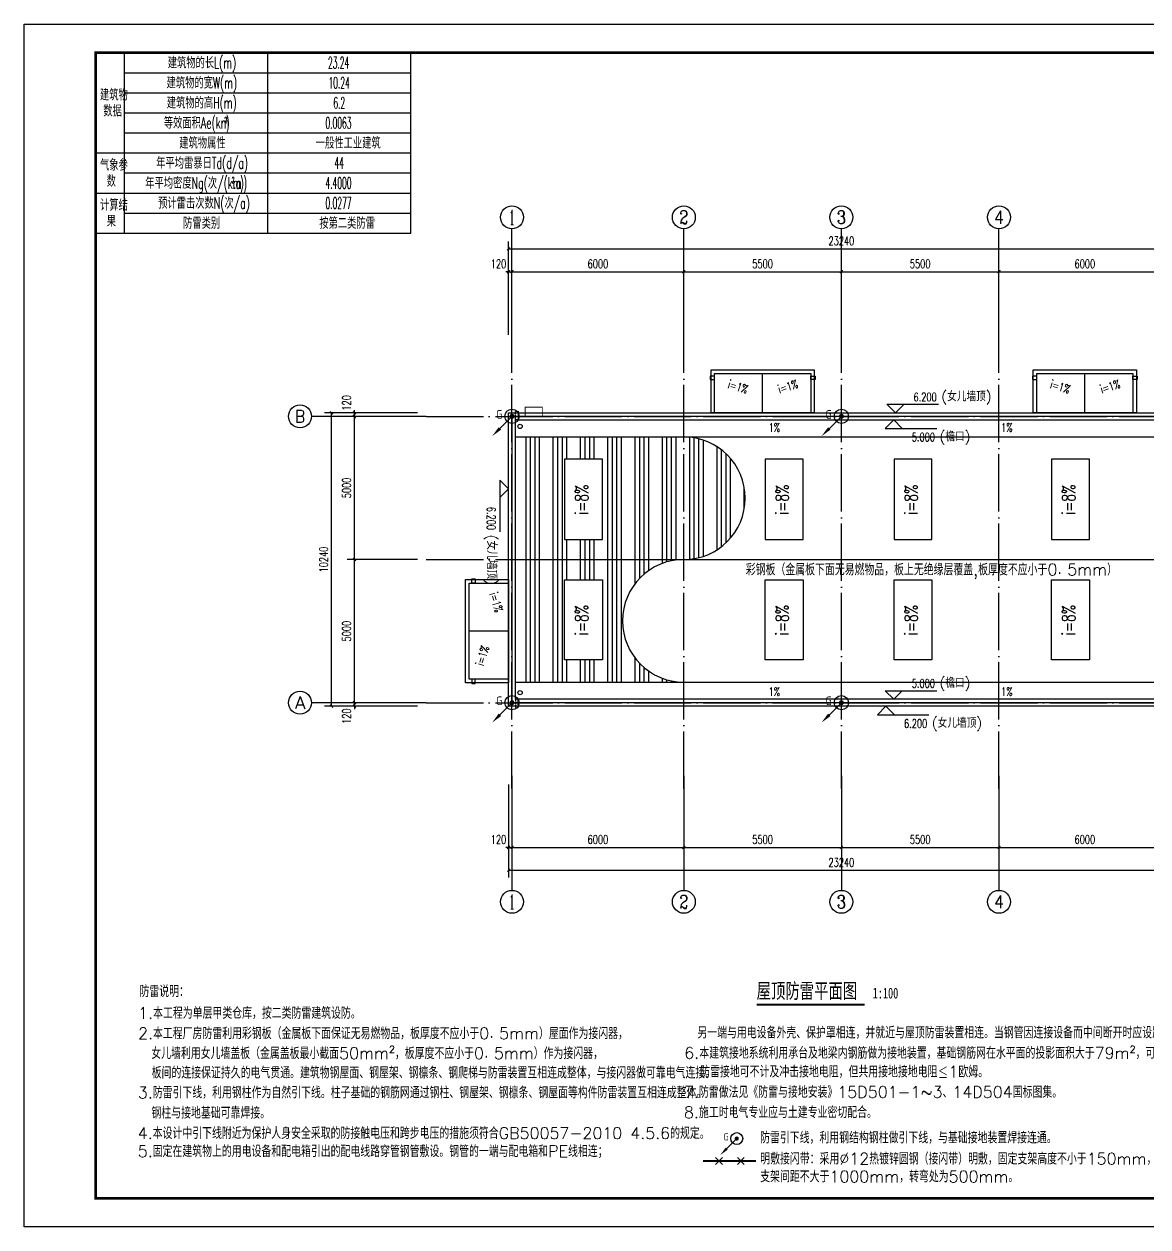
# Model space of a CAD drawing. Extents: x 1885024 to 2564215, y 18598004 to 18764795.
# Drawn here: x 2504815 to 2544052, y 18610424 to 18652424 of the extents above; entities that cross this region are included whole.
import ezdxf
from ezdxf.enums import TextEntityAlignment as Align

# ---------------------------------------------------------------- set-up
doc = ezdxf.new("R2010")
doc.units = 0
doc.header["$LTSCALE"] = 1000
doc.header["$MEASUREMENT"] = 0
doc.linetypes.add('DASH', pattern=[0.35, 0.25, -0.1])
doc.linetypes.add('DOTE', pattern=[2.42, 2, -0.2, 0.02, -0.2])
doc.layers.get('Defpoints').update_dxf_attribs({"color": 250})
for name, color, linetype in [('001电气FU', 7, 'Continuous'), ('AXIS_TEXT', 7, 'Continuous'), ('AXIS_外部', 171, 'Continuous'), ('DIM_SYMB', 165, 'Continuous'), ('DOTE', 1, 'DOTE'), ('EQUIP-动力', 3, 'Continuous'), ('GROUND', 150, 'Continuous'), ('LVTRY', 6, 'Continuous'), ('PUB_DIM', 161, 'Continuous'), ('TEL_TAB', 7, 'Continuous'), ('TK', 4, 'Continuous'), ('WIRE-避雷', 4, 'Continuous'), ('填充_节点', 161, 'Continuous'), ('雨水管', 6, 'Continuous')]:
    doc.layers.add(name, color=color, linetype=linetype)
doc.styles.add('_TCH_AXIS', font='COMPLEX', dxfattribs={"bigfont": 'GBCBIG'})
doc.styles.add('_TCH_DIM', font='SIMPLEX', dxfattribs={"bigfont": 'GBCBIG'})
doc.styles.add('_TCH_DIM_T3', font='SIMPLEX', dxfattribs={"width": 0.705882, "bigfont": 'GBCBIG'})
doc.styles.add('_TEL_DIM', font='SIMPLEX', dxfattribs={"width": 0.6, "height": 3.5, "bigfont": 'HZTXT'})
doc.styles.add('COMPLEX', font='COMPLEX')
doc.styles.add('HT', font='simhei.ttf', dxfattribs={"width": 0.7})
doc.styles.get("Standard").update_dxf_attribs({"font": 'gbenor.shx', "bigfont": 'gbcbig.shx'})
doc.styles.add('TG_LINETYPE_THUND', font='SIMPLEX', dxfattribs={"width": 0.6, "height": 5.5, "bigfont": 'HZTXT'})
doc.linetypes.add('TG_×', pattern='A,2,0,["×",TG_LINETYPE_THUND,S=0.1,R=0,X=-0.23,Y=-0.21],0', length=2)
doc.dimstyles.new('_TCH_ARCH&&100', dxfattribs={"dimtxt": 297.5, "dimasz": 100, "dimexe": 250, "dimexo": 300, "dimgap": 126.25, "dimtad": 1, "dimdec": 0, "dimzin": 0, "dimdsep": 46, "dimtxsty": '_TCH_DIM_T3', "dimblk": 'ARCHTICK', "dimcen": 0.09, "dimclrt": 7, "dimazin": 2, "dimtfac": 1, "dimtdec": 0, "dimtix": 1, "dimtmove": 2, "dimatfit": 3, "dimfxl": 0, "dimtolj": 1, "dimtzin": 0, "dimarcsym": 0})

# ---------------------------------------------------------------- blocks, each defined once
blk = doc.blocks.new('GeYuanFrame_06880876', base_point=(18.76, 4.34))
at = {"layer": 'TK'}
blk.add_line((43.76, 414.34), (602.76, 414.34), dxfattribs=at)
blk.add_lwpolyline([(18.76, 424.34), (612.76, 424.34), (612.76, 4.34), (18.76, 4.34), (18.76, 424.34)], dxfattribs=at)
at = {"layer": 'TK', "const_width": 1}
blk.add_lwpolyline([(602.76, 414.34), (43.76, 414.34), (43.76, 14.34), (602.76, 14.34)], close=True, dxfattribs=at)
blk = doc.blocks.new('$equip_U$00000098(FZ)')
for p, q in [((-1.05, -1.05), (0, 0)), ((0.16, 0.16), (0.16, 0.16)), ((-0.16, -0.16), (-0.16, -0.16))]:
    blk.add_line(p, q)
at = {"const_width": 0.214}
blk.add_lwpolyline([(0.11, 0, 1), (-0.11, 0, 1)], format="xyb", close=True, dxfattribs=at)
blk.add_circle((0, 0), 0.62)
blk.add_point((0, 0))
blk.add_solid([(-0.95, -1.16), (-1.16, -0.95), (-1.73, -1.73)])
at = {"color": 7}
blk.add_attdef('$TEXT$', text='', height=0.75, dxfattribs=at).set_placement((-1.11, 0.17), align=Align.MIDDLE_CENTER)
at = {"color": 7, "style": '_TEL_DIM', "flags": 1}
for tag in ['A', 'REMARK']:
    blk.add_attdef(tag, text='', height=0.000025, dxfattribs=at).set_placement((0, 0), align=Align.MIDDLE_CENTER)
blk = doc.blocks.new('$equip_U$00000098(SKY-20160815UQP)')
for p, q in [((-1.05, -1.05), (0, 0)), ((0.16, 0.16), (0.16, 0.16)), ((-0.16, -0.16), (-0.16, -0.16))]:
    blk.add_line(p, q)
at = {"const_width": 0.214}
blk.add_lwpolyline([(0.11, 0, 1), (-0.11, 0, 1)], format="xyb", close=True, dxfattribs=at)
blk.add_circle((0, 0), 0.62)
blk.add_point((0, 0))
blk.add_solid([(-0.95, -1.16), (-1.16, -0.95), (-1.73, -1.73)])
at = {"color": 7}
blk.add_attdef('$TEXT$', text='', height=0.75, dxfattribs=at).set_placement((-1.11, 0.17), align=Align.MIDDLE_CENTER)
at = {"color": 7, "style": '_TEL_DIM', "flags": 1}
for tag in ['A', 'REMARK']:
    blk.add_attdef(tag, text='', height=0.000025, dxfattribs=at).set_placement((0, 0), align=Align.MIDDLE_CENTER)
blk = doc.blocks.new('$TelecSys$00000009')
for p, q in [((-0.5, 0.5), (0.5, -0.5)), ((0.5, 0.5), (-0.5, -0.5))]:
    blk.add_line(p, q)
blk = doc.blocks.new('_ArchTick')
at = {"color": 0, "linetype": 'ByBlock', "const_width": 0.4}
blk.add_lwpolyline([(-0.5, -0.5), (0.5, 0.5)], dxfattribs=at)
blk = doc.blocks.new('*D89')
at = {"layer": 'AXIS_外部', "color": 0, "lineweight": -2}
for p, q in [((2518549, 18628727), (2516099, 18628727)), ((2516349, 18628727), (2516349, 18628827)), ((2516349, 18628607), (2516349, 18628727)), ((2518549, 18628607), (2516099, 18628607)), ((2516349, 18628607), (2516349, 18628507))]:
    blk.add_line(p, q, dxfattribs=at)
at = {"layer": 'Defpoints', "color": 0}
for p in [(2516349, 18628727), (2518849, 18628727), (2518849, 18628607)]:
    blk.add_point(p, dxfattribs=at)
at = {"layer": 'AXIS_外部', "color": 0, "lineweight": -2, "xscale": 100, "yscale": 100, "zscale": 100}
for p, rotation in [((2516349, 18628727), 270), ((2516349, 18628607), 90)]:
    blk.add_blockref('_ArchTick', p, dxfattribs=dict(at, rotation=rotation))
at = {"layer": 'AXIS_外部', "color": 7, "insert": (2516074, 18628257), "char_height": 297.5, "attachment_point": 5, "rotation": 90, "style": '_TCH_DIM_T3'}
blk.add_mtext('\\A1;120', dxfattribs=at)
blk = doc.blocks.new('*D90')
at = {"layer": 'AXIS_外部', "color": 0, "lineweight": -2}
for p, q in [((2518549, 18633727), (2516099, 18633727)), ((2516349, 18628727), (2516349, 18633727)), ((2518549, 18628727), (2516099, 18628727))]:
    blk.add_line(p, q, dxfattribs=at)
at = {"layer": 'Defpoints', "color": 0}
for p in [(2516349, 18633727), (2518849, 18633727), (2518849, 18628727)]:
    blk.add_point(p, dxfattribs=at)
at = {"layer": 'AXIS_外部', "color": 0, "lineweight": -2, "xscale": 100, "yscale": 100, "zscale": 100}
for p, rotation in [((2516349, 18633727), 90), ((2516349, 18628727), 270)]:
    blk.add_blockref('_ArchTick', p, dxfattribs=dict(at, rotation=rotation))
at = {"layer": 'AXIS_外部', "color": 7, "insert": (2516074, 18631227), "char_height": 297.5, "attachment_point": 5, "rotation": 90, "style": '_TCH_DIM_T3'}
blk.add_mtext('\\A1;5000', dxfattribs=at)
blk = doc.blocks.new('*D91')
at = {"layer": 'AXIS_外部', "color": 0, "lineweight": -2}
for p, q in [((2518549, 18638727), (2516099, 18638727)), ((2516349, 18633727), (2516349, 18638727)), ((2518549, 18633727), (2516099, 18633727))]:
    blk.add_line(p, q, dxfattribs=at)
at = {"layer": 'Defpoints', "color": 0}
for p in [(2516349, 18638727), (2518849, 18638727), (2518849, 18633727)]:
    blk.add_point(p, dxfattribs=at)
at = {"layer": 'AXIS_外部', "color": 0, "lineweight": -2, "xscale": 100, "yscale": 100, "zscale": 100}
for p, rotation in [((2516349, 18638727), 90), ((2516349, 18633727), 270)]:
    blk.add_blockref('_ArchTick', p, dxfattribs=dict(at, rotation=rotation))
at = {"layer": 'AXIS_外部', "color": 7, "insert": (2516074, 18636227), "char_height": 297.5, "attachment_point": 5, "rotation": 90, "style": '_TCH_DIM_T3'}
blk.add_mtext('\\A1;5000', dxfattribs=at)
blk = doc.blocks.new('*D92')
at = {"layer": 'AXIS_外部', "color": 0, "lineweight": -2}
for p, q in [((2518549, 18638847), (2516099, 18638847)), ((2516349, 18638847), (2516349, 18638947)), ((2516349, 18638727), (2516349, 18638847)), ((2518549, 18638727), (2516099, 18638727)), ((2516349, 18638727), (2516349, 18638627))]:
    blk.add_line(p, q, dxfattribs=at)
at = {"layer": 'Defpoints', "color": 0}
for p in [(2516349, 18638847), (2518849, 18638847), (2518849, 18638727)]:
    blk.add_point(p, dxfattribs=at)
at = {"layer": 'AXIS_外部', "color": 0, "lineweight": -2, "xscale": 100, "yscale": 100, "zscale": 100}
for p, rotation in [((2516349, 18638847), 270), ((2516349, 18638727), 90)]:
    blk.add_blockref('_ArchTick', p, dxfattribs=dict(at, rotation=rotation))
at = {"layer": 'AXIS_外部', "color": 7, "insert": (2516074, 18639197), "char_height": 297.5, "attachment_point": 5, "rotation": 90, "style": '_TCH_DIM_T3'}
blk.add_mtext('\\A1;120', dxfattribs=at)
blk = doc.blocks.new('*D93')
at = {"layer": 'AXIS_外部', "color": 0, "lineweight": -2}
for p, q in [((2518549, 18638847), (2515299, 18638847)), ((2515549, 18628607), (2515549, 18638847)), ((2518549, 18628607), (2515299, 18628607))]:
    blk.add_line(p, q, dxfattribs=at)
at = {"layer": 'Defpoints', "color": 0}
for p in [(2515549, 18638847), (2518849, 18638847), (2518849, 18628607)]:
    blk.add_point(p, dxfattribs=at)
at = {"layer": 'AXIS_外部', "color": 0, "lineweight": -2, "xscale": 100, "yscale": 100, "zscale": 100}
for p, rotation in [((2515549, 18638847), 90), ((2515549, 18628607), 270)]:
    blk.add_blockref('_ArchTick', p, dxfattribs=dict(at, rotation=rotation))
at = {"layer": 'AXIS_外部', "color": 7, "insert": (2515274, 18633727), "char_height": 297.5, "attachment_point": 5, "rotation": 90, "style": '_TCH_DIM_T3'}
blk.add_mtext('\\A1;10240', dxfattribs=at)
blk = doc.blocks.new('*D94')
at = {"layer": 'AXIS_外部', "color": 0, "lineweight": -2}
for p, q in [((2521729, 18625877), (2521729, 18623427)), ((2521849, 18625877), (2521849, 18623427)), ((2521729, 18623677), (2521629, 18623677)), ((2521729, 18623677), (2521849, 18623677)), ((2521849, 18623677), (2521949, 18623677))]:
    blk.add_line(p, q, dxfattribs=at)
at = {"layer": 'Defpoints', "color": 0}
for p in [(2521729, 18626177), (2521849, 18626177), (2521849, 18623677)]:
    blk.add_point(p, dxfattribs=at)
at = {"layer": 'AXIS_外部', "color": 0, "lineweight": -2, "xscale": 100, "yscale": 100, "zscale": 100}
blk.add_blockref('_ArchTick', (2521729, 18623677), dxfattribs=at)
at = {"layer": 'AXIS_外部', "color": 0, "lineweight": -2, "xscale": 100, "yscale": 100, "zscale": 100, "rotation": 180}
blk.add_blockref('_ArchTick', (2521849, 18623677), dxfattribs=at)
at = {"layer": 'AXIS_外部', "color": 7, "insert": (2521379, 18623952), "char_height": 297.5, "attachment_point": 5, "style": '_TCH_DIM_T3'}
blk.add_mtext('\\A1;120', dxfattribs=at)
blk = doc.blocks.new('*D95')
at = {"layer": 'AXIS_外部', "color": 0, "lineweight": -2}
for p, q in [((2521849, 18625877), (2521849, 18623427)), ((2527849, 18625877), (2527849, 18623427)), ((2521849, 18623677), (2527849, 18623677))]:
    blk.add_line(p, q, dxfattribs=at)
at = {"layer": 'Defpoints', "color": 0}
for p in [(2521849, 18626177), (2527849, 18626177), (2527849, 18623677)]:
    blk.add_point(p, dxfattribs=at)
at = {"layer": 'AXIS_外部', "color": 0, "lineweight": -2, "xscale": 100, "yscale": 100, "zscale": 100, "rotation": 180}
blk.add_blockref('_ArchTick', (2521849, 18623677), dxfattribs=at)
at = {"layer": 'AXIS_外部', "color": 0, "lineweight": -2, "xscale": 100, "yscale": 100, "zscale": 100}
blk.add_blockref('_ArchTick', (2527849, 18623677), dxfattribs=at)
at = {"layer": 'AXIS_外部', "color": 7, "insert": (2524849, 18623952), "char_height": 297.5, "attachment_point": 5, "style": '_TCH_DIM_T3'}
blk.add_mtext('\\A1;6000', dxfattribs=at)
blk = doc.blocks.new('*D96')
at = {"layer": 'AXIS_外部', "color": 0, "lineweight": -2}
for p, q in [((2527849, 18625877), (2527849, 18623427)), ((2533349, 18625877), (2533349, 18623427)), ((2527849, 18623677), (2533349, 18623677))]:
    blk.add_line(p, q, dxfattribs=at)
at = {"layer": 'Defpoints', "color": 0}
for p in [(2527849, 18626177), (2533349, 18626177), (2533349, 18623677)]:
    blk.add_point(p, dxfattribs=at)
at = {"layer": 'AXIS_外部', "color": 0, "lineweight": -2, "xscale": 100, "yscale": 100, "zscale": 100, "rotation": 180}
blk.add_blockref('_ArchTick', (2527849, 18623677), dxfattribs=at)
at = {"layer": 'AXIS_外部', "color": 0, "lineweight": -2, "xscale": 100, "yscale": 100, "zscale": 100}
blk.add_blockref('_ArchTick', (2533349, 18623677), dxfattribs=at)
at = {"layer": 'AXIS_外部', "color": 7, "insert": (2530599, 18623952), "char_height": 297.5, "attachment_point": 5, "style": '_TCH_DIM_T3'}
blk.add_mtext('\\A1;5500', dxfattribs=at)
blk = doc.blocks.new('*D97')
at = {"layer": 'AXIS_外部', "color": 0, "lineweight": -2}
for p, q in [((2533349, 18625877), (2533349, 18623427)), ((2538849, 18625877), (2538849, 18623427)), ((2533349, 18623677), (2538849, 18623677))]:
    blk.add_line(p, q, dxfattribs=at)
at = {"layer": 'Defpoints', "color": 0}
for p in [(2533349, 18626177), (2538849, 18626177), (2538849, 18623677)]:
    blk.add_point(p, dxfattribs=at)
at = {"layer": 'AXIS_外部', "color": 0, "lineweight": -2, "xscale": 100, "yscale": 100, "zscale": 100, "rotation": 180}
blk.add_blockref('_ArchTick', (2533349, 18623677), dxfattribs=at)
at = {"layer": 'AXIS_外部', "color": 0, "lineweight": -2, "xscale": 100, "yscale": 100, "zscale": 100}
blk.add_blockref('_ArchTick', (2538849, 18623677), dxfattribs=at)
at = {"layer": 'AXIS_外部', "color": 7, "insert": (2536099, 18623952), "char_height": 297.5, "attachment_point": 5, "style": '_TCH_DIM_T3'}
blk.add_mtext('\\A1;5500', dxfattribs=at)
blk = doc.blocks.new('*D98')
at = {"layer": 'AXIS_外部', "color": 0, "lineweight": -2}
for p, q in [((2538849, 18625877), (2538849, 18623427)), ((2544849, 18625877), (2544849, 18623427)), ((2538849, 18623677), (2544849, 18623677))]:
    blk.add_line(p, q, dxfattribs=at)
at = {"layer": 'Defpoints', "color": 0}
for p in [(2538849, 18626177), (2544849, 18626177), (2544849, 18623677)]:
    blk.add_point(p, dxfattribs=at)
at = {"layer": 'AXIS_外部', "color": 0, "lineweight": -2, "xscale": 100, "yscale": 100, "zscale": 100, "rotation": 180}
blk.add_blockref('_ArchTick', (2538849, 18623677), dxfattribs=at)
at = {"layer": 'AXIS_外部', "color": 0, "lineweight": -2, "xscale": 100, "yscale": 100, "zscale": 100}
blk.add_blockref('_ArchTick', (2544849, 18623677), dxfattribs=at)
at = {"layer": 'AXIS_外部', "color": 7, "insert": (2541849, 18623952), "char_height": 297.5, "attachment_point": 5, "style": '_TCH_DIM_T3'}
blk.add_mtext('\\A1;6000', dxfattribs=at)
blk = doc.blocks.new('*D100')
at = {"layer": 'AXIS_外部', "color": 0, "lineweight": -2}
for p, q in [((2521729, 18625877), (2521729, 18622627)), ((2544969, 18625877), (2544969, 18622627)), ((2521729, 18622877), (2544969, 18622877))]:
    blk.add_line(p, q, dxfattribs=at)
at = {"layer": 'Defpoints', "color": 0}
for p in [(2521729, 18626177), (2544969, 18626177), (2544969, 18622877)]:
    blk.add_point(p, dxfattribs=at)
at = {"layer": 'AXIS_外部', "color": 0, "lineweight": -2, "xscale": 100, "yscale": 100, "zscale": 100, "rotation": 180}
blk.add_blockref('_ArchTick', (2521729, 18622877), dxfattribs=at)
at = {"layer": 'AXIS_外部', "color": 0, "lineweight": -2, "xscale": 100, "yscale": 100, "zscale": 100}
blk.add_blockref('_ArchTick', (2544969, 18622877), dxfattribs=at)
at = {"layer": 'AXIS_外部', "color": 7, "insert": (2533349, 18623152), "char_height": 297.5, "attachment_point": 5, "style": '_TCH_DIM_T3'}
blk.add_mtext('\\A1;23240', dxfattribs=at)
blk = doc.blocks.new('*D101')
at = {"layer": 'AXIS_外部', "color": 0, "lineweight": -2}
for p, q in [((2521729, 18641577), (2521729, 18644027)), ((2521849, 18641577), (2521849, 18644027)), ((2521729, 18643777), (2521629, 18643777)), ((2521729, 18643777), (2521849, 18643777)), ((2521849, 18643777), (2521949, 18643777))]:
    blk.add_line(p, q, dxfattribs=at)
at = {"layer": 'Defpoints', "color": 0}
for p in [(2521849, 18643777), (2521729, 18641277), (2521849, 18641277)]:
    blk.add_point(p, dxfattribs=at)
at = {"layer": 'AXIS_外部', "color": 0, "lineweight": -2, "xscale": 100, "yscale": 100, "zscale": 100}
blk.add_blockref('_ArchTick', (2521729, 18643777), dxfattribs=at)
at = {"layer": 'AXIS_外部', "color": 0, "lineweight": -2, "xscale": 100, "yscale": 100, "zscale": 100, "rotation": 180}
blk.add_blockref('_ArchTick', (2521849, 18643777), dxfattribs=at)
at = {"layer": 'AXIS_外部', "color": 7, "insert": (2521379, 18644052), "char_height": 297.5, "attachment_point": 5, "style": '_TCH_DIM_T3'}
blk.add_mtext('\\A1;120', dxfattribs=at)
blk = doc.blocks.new('*D102')
at = {"layer": 'AXIS_外部', "color": 0, "lineweight": -2}
for p, q in [((2521849, 18641577), (2521849, 18644027)), ((2527849, 18641577), (2527849, 18644027)), ((2521849, 18643777), (2527849, 18643777))]:
    blk.add_line(p, q, dxfattribs=at)
at = {"layer": 'Defpoints', "color": 0}
for p in [(2527849, 18643777), (2521849, 18641277), (2527849, 18641277)]:
    blk.add_point(p, dxfattribs=at)
at = {"layer": 'AXIS_外部', "color": 0, "lineweight": -2, "xscale": 100, "yscale": 100, "zscale": 100, "rotation": 180}
blk.add_blockref('_ArchTick', (2521849, 18643777), dxfattribs=at)
at = {"layer": 'AXIS_外部', "color": 0, "lineweight": -2, "xscale": 100, "yscale": 100, "zscale": 100}
blk.add_blockref('_ArchTick', (2527849, 18643777), dxfattribs=at)
at = {"layer": 'AXIS_外部', "color": 7, "insert": (2524849, 18644052), "char_height": 297.5, "attachment_point": 5, "style": '_TCH_DIM_T3'}
blk.add_mtext('\\A1;6000', dxfattribs=at)
blk = doc.blocks.new('*D103')
at = {"layer": 'AXIS_外部', "color": 0, "lineweight": -2}
for p, q in [((2527849, 18641577), (2527849, 18644027)), ((2533349, 18641577), (2533349, 18644027)), ((2527849, 18643777), (2533349, 18643777))]:
    blk.add_line(p, q, dxfattribs=at)
at = {"layer": 'Defpoints', "color": 0}
for p in [(2533349, 18643777), (2527849, 18641277), (2533349, 18641277)]:
    blk.add_point(p, dxfattribs=at)
at = {"layer": 'AXIS_外部', "color": 0, "lineweight": -2, "xscale": 100, "yscale": 100, "zscale": 100, "rotation": 180}
blk.add_blockref('_ArchTick', (2527849, 18643777), dxfattribs=at)
at = {"layer": 'AXIS_外部', "color": 0, "lineweight": -2, "xscale": 100, "yscale": 100, "zscale": 100}
blk.add_blockref('_ArchTick', (2533349, 18643777), dxfattribs=at)
at = {"layer": 'AXIS_外部', "color": 7, "insert": (2530599, 18644052), "char_height": 297.5, "attachment_point": 5, "style": '_TCH_DIM_T3'}
blk.add_mtext('\\A1;5500', dxfattribs=at)
blk = doc.blocks.new('*D104')
at = {"layer": 'AXIS_外部', "color": 0, "lineweight": -2}
for p, q in [((2533349, 18641577), (2533349, 18644027)), ((2538849, 18641577), (2538849, 18644027)), ((2533349, 18643777), (2538849, 18643777))]:
    blk.add_line(p, q, dxfattribs=at)
at = {"layer": 'Defpoints', "color": 0}
for p in [(2538849, 18643777), (2533349, 18641277), (2538849, 18641277)]:
    blk.add_point(p, dxfattribs=at)
at = {"layer": 'AXIS_外部', "color": 0, "lineweight": -2, "xscale": 100, "yscale": 100, "zscale": 100, "rotation": 180}
blk.add_blockref('_ArchTick', (2533349, 18643777), dxfattribs=at)
at = {"layer": 'AXIS_外部', "color": 0, "lineweight": -2, "xscale": 100, "yscale": 100, "zscale": 100}
blk.add_blockref('_ArchTick', (2538849, 18643777), dxfattribs=at)
at = {"layer": 'AXIS_外部', "color": 7, "insert": (2536099, 18644052), "char_height": 297.5, "attachment_point": 5, "style": '_TCH_DIM_T3'}
blk.add_mtext('\\A1;5500', dxfattribs=at)
blk = doc.blocks.new('*D105')
at = {"layer": 'AXIS_外部', "color": 0, "lineweight": -2}
for p, q in [((2538849, 18641577), (2538849, 18644027)), ((2544849, 18641577), (2544849, 18644027)), ((2538849, 18643777), (2544849, 18643777))]:
    blk.add_line(p, q, dxfattribs=at)
at = {"layer": 'Defpoints', "color": 0}
for p in [(2544849, 18643777), (2538849, 18641277), (2544849, 18641277)]:
    blk.add_point(p, dxfattribs=at)
at = {"layer": 'AXIS_外部', "color": 0, "lineweight": -2, "xscale": 100, "yscale": 100, "zscale": 100, "rotation": 180}
blk.add_blockref('_ArchTick', (2538849, 18643777), dxfattribs=at)
at = {"layer": 'AXIS_外部', "color": 0, "lineweight": -2, "xscale": 100, "yscale": 100, "zscale": 100}
blk.add_blockref('_ArchTick', (2544849, 18643777), dxfattribs=at)
at = {"layer": 'AXIS_外部', "color": 7, "insert": (2541849, 18644052), "char_height": 297.5, "attachment_point": 5, "style": '_TCH_DIM_T3'}
blk.add_mtext('\\A1;6000', dxfattribs=at)
blk = doc.blocks.new('*D107')
at = {"layer": 'AXIS_外部', "color": 0, "lineweight": -2}
for p, q in [((2521729, 18641577), (2521729, 18644827)), ((2544969, 18641577), (2544969, 18644827)), ((2521729, 18644577), (2544969, 18644577))]:
    blk.add_line(p, q, dxfattribs=at)
at = {"layer": 'Defpoints', "color": 0}
for p in [(2544969, 18644577), (2521729, 18641277), (2544969, 18641277)]:
    blk.add_point(p, dxfattribs=at)
at = {"layer": 'AXIS_外部', "color": 0, "lineweight": -2, "xscale": 100, "yscale": 100, "zscale": 100, "rotation": 180}
blk.add_blockref('_ArchTick', (2521729, 18644577), dxfattribs=at)
at = {"layer": 'AXIS_外部', "color": 0, "lineweight": -2, "xscale": 100, "yscale": 100, "zscale": 100}
blk.add_blockref('_ArchTick', (2544969, 18644577), dxfattribs=at)
at = {"layer": 'AXIS_外部', "color": 7, "insert": (2533349, 18644852), "char_height": 297.5, "attachment_point": 5, "style": '_TCH_DIM_T3'}
blk.add_mtext('\\A1;23240', dxfattribs=at)
blk = doc.blocks.new('_AXISO')
blk.add_circle((0, 0), 0.5)
at = {"layer": 'AXIS_TEXT', "style": 'COMPLEX', "width": 1.041667}
blk.add_attdef('A', text='', height=0.56, dxfattribs=at).set_placement((-0.25, -0.28), (0.25, -0.28), align=Align.FIT)

msp = doc.modelspace()

# ---------------------------------------------------------------- hatches: boundary and pattern name
at = {"layer": '填充_节点'}
h = msp.add_hatch(dxfattribs=at)
h.set_pattern_fill('ANSI34,_O', color=251, scale=100, angle=45)
h.set_pattern_definition([(90, (261103.6, 154018.5), (-952.5, 6e-14), []), (90, (261262.3, 154177.3), (-952.5, 6e-14), []), (90, (261421.1, 154336), (-952.5, 6e-14), []), (90, (261579.8, 154494.8), (-952.5, 6e-14), [])])
h.paths.add_polyline_path([(2527849.4, 18638007.1), (2521969.4, 18638007.1), (2521969.4, 18633727.1), (2527849.4, 18633727.1, 1)])
h.paths.add_polyline_path([(2525011.9, 18634431.3), (2523686.9, 18634431.3), (2523686.9, 18637229), (2525011.9, 18637229)], flags=16)
h.paths.add_polyline_path([(2527849.4, 18633727.1), (2521969.4, 18633727.1), (2521969.4, 18629447.1), (2527849.4, 18629447.1, -1)])
h.paths.add_polyline_path([(2525011.9, 18630225.2), (2523686.9, 18630225.2), (2523686.9, 18633022.9), (2525011.9, 18633022.9)], flags=16)

# ---------------------------------------------------------------- linework, layer by layer
at = {"color": 6, "linetype": 'DASH', "ltscale": 0.3}
for points in [[(2522069.4, 18638607.1), (2521969.4, 18638607.1), (2521969.4, 18638907.1), (2522069.4, 18638907.1)], [(2522069.4, 18628847.1), (2521969.4, 18628847.1), (2521969.4, 18628547.1), (2522069.4, 18628547.1)]]:
    msp.add_lwpolyline(points, close=True, dxfattribs=at)
at = {"const_width": 30}
msp.add_lwpolyline([(2522109.4, 18638727.1), (2522309.4, 18638727.1), (2522309.4, 18639047.1), (2522909.4, 18639047.1), (2522909.4, 18638727.1), (2523109.4, 18638727.1)], dxfattribs=at)
at = {"layer": '001电气FU', "color": 2, "const_width": 60}
msp.add_lwpolyline([(2530372.9, 18612727.4), (2528513.6, 18612727.4)], dxfattribs=at)
at = {"layer": 'AXIS_外部'}
for p, q in [((2521849.4, 18641277.1), (2521849.4, 18645277.1)), ((2527849.4, 18641277.1), (2527849.4, 18645277.1)), ((2533349.4, 18641277.1), (2533349.4, 18645277.1)), ((2538849.4, 18641277.1), (2538849.4, 18645277.1)), ((2518849.4, 18638727.1), (2514849.4, 18638727.1)), ((2518849.4, 18628727.1), (2514849.4, 18628727.1)), ((2521849.4, 18626177.1), (2521849.4, 18622177.1)), ((2527849.4, 18626177.1), (2527849.4, 18622177.1)), ((2533349.4, 18626177.1), (2533349.4, 18622177.1)), ((2538849.4, 18626177.1), (2538849.4, 18622177.1))]:
    msp.add_line(p, q, dxfattribs=at)
at = {"layer": 'DIM_SYMB'}
for points in [[(2530318.1, 18639315.8, 0, 0, 0), (2529276.5, 18639638.6, 80, 0, 0), (2528990, 18639727.4, 0, 0, 0)], [(2530880.7, 18639315.8, 0, 0, 0), (2531922.2, 18639638.6, 80, 0, 0), (2532208.8, 18639727.4, 0, 0, 0)], [(2541568.1, 18639315.8, 0, 0, 0), (2540526.5, 18639638.6, 80, 0, 0), (2540240, 18639727.4, 0, 0, 0)], [(2542130.7, 18639315.8, 0, 0, 0), (2543172.2, 18639638.6, 80, 0, 0), (2543458.8, 18639727.4, 0, 0, 0)], [(2530707.1, 18638340.4, 0, 0, 0), (2529366.2, 18638340.4, 80, 0, 0), (2529066.2, 18638340.4, 0, 0, 0)], [(2539370.9, 18638340.4, 0, 0, 0), (2540711.7, 18638340.4, 80, 0, 0), (2541011.7, 18638340.4, 0, 0, 0)], [(2524610.9, 18635130.7, 0, 0, 0), (2524610.9, 18636078.4, 120, 0, 0), (2524610.9, 18636528.4, 0, 0, 0)], [(2531610.9, 18635130.7, 0, 0, 0), (2531610.9, 18636078.4, 120, 0, 0), (2531610.9, 18636528.4, 0, 0, 0)], [(2536110.9, 18635130.7, 0, 0, 0), (2536110.9, 18636078.4, 120, 0, 0), (2536110.9, 18636528.4, 0, 0, 0)], [(2541610.9, 18635130.7, 0, 0, 0), (2541610.9, 18636078.4, 120, 0, 0), (2541610.9, 18636528.4, 0, 0, 0)], [(2521260.7, 18631508.4, 0, 0, 0), (2520937.9, 18632549.9, 80, 0, 0), (2520849.1, 18632836.5, 0, 0, 0)], [(2524610.9, 18632323.5, 0, 0, 0), (2524610.9, 18631375.8, 120, 0, 0), (2524610.9, 18630925.8, 0, 0, 0)], [(2531610.9, 18632323.5, 0, 0, 0), (2531610.9, 18631375.8, 120, 0, 0), (2531610.9, 18630925.8, 0, 0, 0)], [(2536110.9, 18632323.5, 0, 0, 0), (2536110.9, 18631375.8, 120, 0, 0), (2536110.9, 18630925.8, 0, 0, 0)], [(2541610.9, 18632323.5, 0, 0, 0), (2541610.9, 18631375.8, 120, 0, 0), (2541610.9, 18630925.8, 0, 0, 0)], [(2521260.7, 18630945.8, 0, 0, 0), (2520937.9, 18629904.3, 80, 0, 0), (2520849.1, 18629617.7, 0, 0, 0)], [(2530707.1, 18629113.8, 0, 0, 0), (2529366.2, 18629113.8, 80, 0, 0), (2529066.2, 18629113.8, 0, 0, 0)], [(2539370.9, 18629113.8, 0, 0, 0), (2540711.7, 18629113.8, 80, 0, 0), (2541011.7, 18629113.8, 0, 0, 0)]]:
    msp.add_lwpolyline(points, format="xyseb", dxfattribs=at)
at = {"layer": 'DIM_SYMB', "const_width": 70}
msp.add_lwpolyline([(2530388.6, 18618184.2), (2534161.2, 18618184.2)], dxfattribs=at)
at = {"layer": 'DOTE', "color": 251}
for p, q in [((2521849.4, 18625727.1), (2521849.4, 18641727.1)), ((2527849.4, 18625727.1), (2527849.4, 18641727.1)), ((2533349.4, 18625727.1), (2533349.4, 18641727.1)), ((2538849.4, 18625727.1), (2538849.4, 18641727.1)), ((2518849.4, 18638727.1), (2547849.4, 18638727.1)), ((2518849.4, 18633727.1), (2547849.4, 18633727.1)), ((2518849.4, 18628727.1), (2547849.4, 18628727.1))]:
    msp.add_line(p, q, dxfattribs=at)
at = {"layer": 'GROUND'}
for p, q in [((2530599.4, 18638847.1), (2530599.4, 18640227.1)), ((2541849.4, 18638847.1), (2541849.4, 18640227.1)), ((2521969.4, 18638007.1), (2544729.4, 18638007.1)), ((2521969.4, 18633727.1), (2544729.4, 18633727.1)), ((2521729.4, 18631227.1), (2520349.4, 18631227.1)), ((2521969.4, 18629447.1), (2544729.4, 18629447.1))]:
    msp.add_line(p, q, dxfattribs=at)
for points in [[(2528799.4, 18640347.1), (2532399.4, 18640347.1), (2532399.4, 18638847.1), (2528799.4, 18638847.1)], [(2528919.4, 18640227.1), (2532279.4, 18640227.1), (2532279.4, 18638847.1), (2528919.4, 18638847.1)], [(2540049.4, 18640347.1), (2543649.4, 18640347.1), (2543649.4, 18638847.1), (2540049.4, 18638847.1)], [(2540169.4, 18640227.1), (2543529.4, 18640227.1), (2543529.4, 18638847.1), (2540169.4, 18638847.1)], [(2521729.4, 18638847.1), (2544969.4, 18638847.1), (2544969.4, 18628607.1), (2521729.4, 18628607.1)], [(2521969.4, 18638607.1), (2544729.4, 18638607.1), (2544729.4, 18628847.1), (2521969.4, 18628847.1)], [(2523686.9, 18637229), (2523686.9, 18634431.3), (2525011.9, 18634431.3), (2525011.9, 18637229)], [(2530686.9, 18637229), (2530686.9, 18634431.3), (2532011.9, 18634431.3), (2532011.9, 18637229)], [(2535186.9, 18637229), (2535186.9, 18634431.3), (2536511.9, 18634431.3), (2536511.9, 18637229)], [(2540686.9, 18637229), (2540686.9, 18634431.3), (2542011.9, 18634431.3), (2542011.9, 18637229)], [(2520229.4, 18633027.1), (2521729.4, 18633027.1), (2521729.4, 18629427.1), (2520229.4, 18629427.1)], [(2520229.4, 18629427.1), (2520229.4, 18633027.1), (2521729.4, 18633027.1), (2521729.4, 18629427.1)], [(2520349.4, 18629547.1), (2520349.4, 18632907.1), (2521729.4, 18632907.1), (2521729.4, 18629547.1)], [(2523686.9, 18630225.2), (2523686.9, 18633022.9), (2525011.9, 18633022.9), (2525011.9, 18630225.2)], [(2530686.9, 18630225.2), (2530686.9, 18633022.9), (2532011.9, 18633022.9), (2532011.9, 18630225.2)], [(2535186.9, 18630225.2), (2535186.9, 18633022.9), (2536511.9, 18633022.9), (2536511.9, 18630225.2)], [(2540686.9, 18630225.2), (2540686.9, 18633022.9), (2542011.9, 18633022.9), (2542011.9, 18630225.2)]]:
    msp.add_lwpolyline(points, close=True, dxfattribs=at)
for centre, start, end in [((2527849.4, 18635867.1), 270, 90), ((2527849.4, 18631587.1), 90, 270)]:
    msp.add_arc(centre, 2140, start, end, dxfattribs=at)
at = {"layer": 'LVTRY'}
for points in [[(2528769.4, 18640127.1), (2528769.4, 18640017.1), (2528919.4, 18640017.1), (2528919.4, 18640127.1)], [(2532429.4, 18640127.1), (2532429.4, 18640017.1), (2532279.4, 18640017.1), (2532279.4, 18640127.1)], [(2540019.4, 18640127.1), (2540019.4, 18640017.1), (2540169.4, 18640017.1), (2540169.4, 18640127.1)], [(2543679.4, 18640127.1), (2543679.4, 18640017.1), (2543529.4, 18640017.1), (2543529.4, 18640127.1)], [(2520449.4, 18633057.1), (2520559.4, 18633057.1), (2520559.4, 18632907.1), (2520449.4, 18632907.1)], [(2520449.4, 18629397.1), (2520559.4, 18629397.1), (2520559.4, 18629547.1), (2520449.4, 18629547.1)]]:
    msp.add_lwpolyline(points, close=True, dxfattribs=at)
at = {"layer": 'PUB_DIM'}
for p, q in [((2535238, 18638847.1), (2534938, 18639147.1)), ((2534938, 18639147.1), (2536738, 18639147.1)), ((2535238, 18638847.1), (2535538, 18639147.1)), ((2535176.3, 18638607.1), (2534876.3, 18638307.1)), ((2535176.3, 18638607.1), (2535476.3, 18638307.1)), ((2534876.3, 18638307.1), (2536676.3, 18638307.1)), ((2521729.4, 18636197), (2521429.4, 18636497)), ((2521429.4, 18636497), (2521429.4, 18634697)), ((2521729.4, 18636197), (2521429.4, 18635897)), ((2535176.3, 18628847.1), (2534876.3, 18629147.1)), ((2534876.3, 18629147.1), (2536676.3, 18629147.1)), ((2535176.3, 18628847.1), (2535476.3, 18629147.1)), ((2534905.8, 18628607.1), (2534605.8, 18628307.1)), ((2534605.8, 18628307.1), (2536405.8, 18628307.1)), ((2534905.8, 18628607.1), (2535205.8, 18628307.1))]:
    msp.add_line(p, q, dxfattribs=at)
at = {"layer": 'TEL_TAB'}
msp.add_lwpolyline([(2507314.6, 18645124.2), (2518314.6, 18645124.2), (2518314.6, 18651424.2), (2507314.6, 18651424.2)], close=True, dxfattribs=at)
for points in [[(2508314.6, 18651424.2), (2508314.6, 18645124.2)], [(2513314.6, 18651424.2), (2513314.6, 18645124.2)], [(2508314.6, 18650724.2), (2518314.6, 18650724.2)], [(2508314.6, 18650024.2), (2518314.6, 18650024.2)], [(2508314.6, 18649324.2), (2518314.6, 18649324.2)], [(2508314.6, 18648624.2), (2518314.6, 18648624.2)], [(2507314.6, 18647924.2), (2518314.6, 18647924.2)], [(2508314.6, 18647224.2), (2518314.6, 18647224.2)], [(2507314.6, 18646524.2), (2518314.6, 18646524.2)], [(2508314.6, 18645824.2), (2518314.6, 18645824.2)]]:
    msp.add_lwpolyline(points, dxfattribs=at)
at = {"layer": 'WIRE-避雷', "linetype": 'TG_×', "const_width": 50}
msp.add_lwpolyline([(2521849.4, 18638727.1), (2544849.4, 18638727.1), (2544849.4, 18628727.1), (2521849.4, 18628727.1)], close=True, dxfattribs=at)
at = {"layer": '雨水管'}
for centre in [(2522132, 18638375.9), (2522132, 18629078.3)]:
    msp.add_circle(centre, 75, dxfattribs=at)

# ---------------------------------------------------------------- block references
at = {"xscale": 100, "yscale": 100, "zscale": 100}
msp.add_blockref('GeYuanFrame_06880876', (2504814.6, 18610424.2), dxfattribs=at)
at = {"layer": '001电气FU', "color": 2, "xscale": 333.6666666666667, "yscale": 333.6666666666667, "zscale": 333.6666666666667}
msp.add_blockref('$equip_U$00000098(SKY-20160815UQP)', (2529696.4, 18613510.1), dxfattribs=at).add_auto_attribs({'$TEXT$': 'G'})
at = {"layer": '001电气FU', "color": 2, "xscale": 238.8528, "yscale": 238.8528, "zscale": 238.8528, "rotation": 179.9999999999986}
for p in [(2529078.7, 18612727.4), (2529839.8, 18612727.4)]:
    msp.add_blockref('$TelecSys$00000009', p, dxfattribs=at)
at = {"layer": 'AXIS_外部'}
ref = msp.add_blockref('_AXISO', (2521849.4, 18645677.1), dxfattribs=dict(at, xscale=800, yscale=800, zscale=800))
ref.add_attrib('A', '1', dxfattribs={"layer": 'AXIS_TEXT', "height": 514.7, "style": '_TCH_AXIS'}).set_placement((2521739.1, 18645419.7), (2521959.7, 18645419.7), align=Align.FIT)
ref = msp.add_blockref('_AXISO', (2527849.4, 18645677.1), dxfattribs=dict(at, xscale=800, yscale=800, zscale=800))
ref.add_attrib('A', '2', dxfattribs={"layer": 'AXIS_TEXT', "height": 465.9, "style": '_TCH_AXIS'}).set_placement((2527694, 18645444.1), (2528004.7, 18645444.1), align=Align.FIT)
ref = msp.add_blockref('_AXISO', (2533349.4, 18645677.1), dxfattribs=dict(at, xscale=800, yscale=800, zscale=800))
ref.add_attrib('A', '3', dxfattribs={"layer": 'AXIS_TEXT', "height": 465.9, "style": '_TCH_AXIS'}).set_placement((2533194, 18645444.1), (2533504.7, 18645444.1), align=Align.FIT)
ref = msp.add_blockref('_AXISO', (2538849.4, 18645677.1), dxfattribs=dict(at, xscale=800, yscale=800, zscale=800))
ref.add_attrib('A', '4', dxfattribs={"layer": 'AXIS_TEXT', "height": 445.4, "style": '_TCH_AXIS'}).set_placement((2538679.7, 18645454.4), (2539019.1, 18645454.4), align=Align.FIT)
ref = msp.add_blockref('_AXISO', (2514449.4, 18638727.1), dxfattribs=dict(at, xscale=800, yscale=800, zscale=800))
ref.add_attrib('A', 'B', dxfattribs={"layer": 'AXIS_TEXT', "height": 435.3, "style": '_TCH_AXIS'}).set_placement((2514273.2, 18638509.5), (2514625.5, 18638509.5), align=Align.FIT)
ref = msp.add_blockref('_AXISO', (2514449.4, 18628727.1), dxfattribs=dict(at, xscale=800, yscale=800, zscale=800))
ref.add_attrib('A', 'A', dxfattribs={"layer": 'AXIS_TEXT', "height": 425.2, "style": '_TCH_AXIS'}).set_placement((2514267.1, 18628514.5), (2514631.6, 18628514.5), align=Align.FIT)
ref = msp.add_blockref('_AXISO', (2521849.4, 18621777.1), dxfattribs=dict(at, xscale=800, yscale=800, zscale=800))
ref.add_attrib('A', '1', dxfattribs={"layer": 'AXIS_TEXT', "height": 514.7, "style": '_TCH_AXIS'}).set_placement((2521739.1, 18621519.7), (2521959.7, 18621519.7), align=Align.FIT)
ref = msp.add_blockref('_AXISO', (2527849.4, 18621777.1), dxfattribs=dict(at, xscale=800, yscale=800, zscale=800))
ref.add_attrib('A', '2', dxfattribs={"layer": 'AXIS_TEXT', "height": 465.9, "style": '_TCH_AXIS'}).set_placement((2527694, 18621544.1), (2528004.7, 18621544.1), align=Align.FIT)
ref = msp.add_blockref('_AXISO', (2533349.4, 18621777.1), dxfattribs=dict(at, xscale=800, yscale=800, zscale=800))
ref.add_attrib('A', '3', dxfattribs={"layer": 'AXIS_TEXT', "height": 465.9, "style": '_TCH_AXIS'}).set_placement((2533194, 18621544.1), (2533504.7, 18621544.1), align=Align.FIT)
ref = msp.add_blockref('_AXISO', (2538849.4, 18621777.1), dxfattribs=dict(at, xscale=800, yscale=800, zscale=800))
ref.add_attrib('A', '4', dxfattribs={"layer": 'AXIS_TEXT', "height": 445.4, "style": '_TCH_AXIS'}).set_placement((2538679.7, 18621554.4), (2539019.1, 18621554.4), align=Align.FIT)
at = {"layer": 'EQUIP-动力', "xscale": 400, "yscale": 400, "zscale": 400}
for p in [(2521849.4, 18638727.1), (2533349.4, 18638727.1), (2521849.4, 18628727.1), (2533349.4, 18628727.1)]:
    msp.add_blockref('$equip_U$00000098(FZ)', p, dxfattribs=at).add_auto_attribs({'$TEXT$': 'G'})

# ---------------------------------------------------------------- texts
at = {"layer": '001电气FU', "color": 2, "style": '_TCH_DIM'}
for s, height, p in [('彩钢板（金属板下面无易燃物品，板上无绝缘层覆盖,板厚度不应小于0．5mm）', 406.025, (2530012.8, 18633174)), ('防雷说明：', 406.03, (2508843, 18618449.3)), ('1.本工程为单层甲类仓库，按二类防雷建筑设防。', 406.025, (2508798.7, 18617689.8)), ('2.本工程厂房防雷利用彩钢板（金属板下面保证无易燃物品，板厚度不应小于0．5mm）屋面作为接闪器，', 406.025, (2508794.8, 18616980.6)), ('另一端与用电设备外壳、保护罩相连，并就近与屋顶防雷装置相连。当钢管因连接设备而中间断开时应设跨接线。', 406.025, (2528321.5, 18617005.2)), ('女儿墙利用女儿墙盖板（金属盖板最小截面50mm²，板厚度不应小于0．5mm）作为接闪器，', 406.025, (2509256, 18616286.1)), ('6.本建筑接地系统利用承台及地梁内钢筋做为接地装置，基础钢筋网在水平面的投影面积大于79m²，可不补加接地体，', 406.025, (2527866.1, 18616296)), ('防雷接地可不计及冲击接地电阻，但共用接地接地电阻≤1欧姆。', 406.025, (2528420.6, 18615642.9)), ('板间的连接保证持久的电气贯通。建筑物钢屋面、钢屋架、钢檩条、钢爬梯与防雷装置互相连成整体，与接闪器做可靠电气连接。', 406.025, (2509270, 18615607)), ('3.防雷引下线，利用钢柱作为自然引下线。柱子基础的钢筋网通过钢柱、钢屋架、钢檩条、钢屋面等构件防雷装置互相连成整体。', 406.025, (2508787.2, 18614914.5)), ('7.防雷做法见《防雷与接地安装》15D501-1~3、14D504国标图集。', 406.025, (2527854.6, 18614931.3)), ('钢柱与接地基础可靠焊接。', 406.025, (2509262.4, 18614205.3)), ('8.施工时电气专业应与土建专业密切配合。', 406.025, (2527854.6, 18614222.1)), ('4.本设计中引下线附近为保护人身安全采取的防接触电压和跨步电压的措施须符合GB50057-2010 4.5.6的规定。', 406.025, (2508783.3, 18613496.1)), ('防雷引下线，利用钢结构钢柱做引下线，与基础接地装置焊接连通。', 406.025, (2530511.4, 18613339)), ('5.固定在建筑物上的用电设备和配电箱引出的配电线路穿管钢管敷设。钢管的一端与配电箱和PE线相连；', 406.025, (2508783.3, 18612864.4)), ('明敷接闪带：采用%%C12热镀锌圆钢（接闪带）明敷，固定支架高度不小于150mm，', 406.025, (2530515.4, 18612603.3)), ('支架间距不大于1000mm，转弯处为500mm。', 406.025, (2530515.4, 18611981.7))]:
    msp.add_text(s, height=height, dxfattribs=at).set_placement(p)
at = {"layer": 'DIM_SYMB', "color": 7, "style": '_TCH_DIM', "width": 0.705882}
for s, height, rotation, p in [('i=1%', 297.5, 342.78175, (2529360.3, 18639722.5)), ('i=1%', 297.5, 17.21825, (2531188.9, 18639521.2)), ('i=1%', 297.5, 342.78175, (2540610.3, 18639722.5)), ('i=1%', 297.5, 17.21825, (2542438.9, 18639521.2)), ('i=8%', 446.25, 90, (2524505.9, 18635289.6)), ('i=8%', 446.25, 90, (2531505.9, 18635289.6)), ('i=8%', 446.25, 90, (2536005.9, 18635289.6)), ('i=8%', 446.25, 90, (2541505.9, 18635289.6)), ('i=1%', 297.5, 287.21825, (2521054.5, 18632528.3)), ('i=8%', 446.25, 90, (2524505.9, 18631084.6)), ('i=8%', 446.25, 90, (2531505.9, 18631084.6)), ('i=8%', 446.25, 90, (2536005.9, 18631084.6)), ('i=8%', 446.25, 90, (2541505.9, 18631084.6)), ('i=1%', 297.5, 72.78175, (2520853.9, 18629988.1))]:
    msp.add_text(s, height=height, rotation=rotation, dxfattribs=at).set_placement(p)
at = {"layer": 'DIM_SYMB', "color": 7}
for s, height, style, width, p in [('1%', 297.5, '_TCH_DIM', 0.705882, (2530812.1, 18638191.6)), ('1%', 297.5, '_TCH_DIM', 0.705882, (2538925.9, 18638191.6)), ('1%', 297.5, '_TCH_DIM', 0.705882, (2530812.1, 18628965.1)), ('1%', 297.5, '_TCH_DIM', 0.705882, (2538925.9, 18628965.1)), ('屋顶防雷平面图', 525.74, 'HT', 0.7, (2530388.6, 18618406.9)), ('1:100', 375.53, 'HT', 0.7, (2534441.2, 18618401))]:
    msp.add_text(s, height=height, dxfattribs=dict(at, style=style, width=width)).set_placement(p)
at = {"layer": 'PUB_DIM', "color": 7, "style": '_TCH_DIM'}
for s, p in [('(女儿墙顶)', (2536838, 18639252.1)), ('(檐口)', (2536776.3, 18637852.1)), ('(檐口)', (2536776.3, 18629252.1)), ('(女儿墙顶)', (2536505.8, 18627852.1))]:
    msp.add_text(s, height=337.59, dxfattribs=at).set_placement(p)
at = {"layer": 'PUB_DIM', "color": 7, "style": '_TCH_DIM', "width": 0.705882}
for s, p in [('6.200', (2535868, 18639252.1)), ('5.000', (2535806.3, 18637852.1)), ('5.000', (2535806.3, 18629252.1)), ('6.200', (2535535.8, 18627852.1))]:
    msp.add_text(s, height=297.5, dxfattribs=at).set_placement(p)
msp.add_text('6.200', height=297.5, rotation=270, dxfattribs=at).set_placement((2520974.4, 18635567))
at = {"layer": 'PUB_DIM', "color": 7, "style": '_TCH_DIM'}
msp.add_text('(女儿墙顶)', height=337.59, rotation=270, dxfattribs=at).set_placement((2520974.4, 18634597))
at = {"layer": 'TEL_TAB', "style": '_TEL_DIM'}
for s, height, width, p in [('建筑物的长L(m)', 400, 0.6, (2509830.8, 18650874.2)), ('23.24', 400, 0.48, (2515426.1, 18650874.2)), ('建筑物的宽W(m)', 400, 0.6, (2509790.8, 18650174.2)), ('10.24', 400, 0.48, (2515444.3, 18650174.2)), ('建筑物', 400, 0.6, (2507464.3, 18649754.2)), ('建筑物的高H(m)', 400, 0.6, (2509797.5, 18649474.2)), ('6.2', 400, 0.48, (2515613.5, 18649474.2)), ('数据', 400, 0.6, (2507581.1, 18649194.2)), ('等效面积Ae(km', 400, 0.6, (2509693.5, 18648774.2)), ('2', 200, 0.48, (2511807.8, 18648974.2)), (')', 400, 0.48, (2511871.8, 18648774.2)), ('0.0063', 400, 0.48, (2515339.2, 18648774.2)), ('建筑物属性', 400, 0.6, (2510231.6, 18648074.2)), ('一般性工业建筑', 400, 0.6, (2514997.3, 18648074.2)), ('气象参', 400, 0.6, (2507466.7, 18647304.2)), ('年平均雷暴日Td(d/a)', 400, 0.6, (2509426, 18647374.2)), ('44', 400, 0.48, (2515654.6, 18647374.2)), ('数', 400, 0.6, (2507698.6, 18646744.2)), ('年平均密度Ng(次/(km', 400, 0.6, (2509045.5, 18646674.2)), ('2', 200, 0.48, (2512062.6, 18646874.2)), ('.a))', 400, 0.48, (2512126.6, 18646674.2)), ('4.4000', 400, 0.48, (2515339.2, 18646674.2)), ('计算结', 400, 0.6, (2507467.4, 18645904.2)), ('预计雷击次数N(次/a)', 400, 0.6, (2509494.6, 18645974.2)), ('0.0277', 400, 0.48, (2515339.2, 18645974.2)), ('果', 400, 0.6, (2507698.9, 18645344.2)), ('防雷类别', 400, 0.6, (2510365.8, 18645274.2)), ('按第二类防雷', 400, 0.6, (2515121.1, 18645274.2))]:
    msp.add_text(s, height=height, dxfattribs=dict(at, width=width)).set_placement(p)

# ---------------------------------------------------------------- dimensions: what is measured, and where the dimension line sits
at = {"layer": 'AXIS_外部'}
for p1, p2, distance, text, picture, middle in [((2521729.4, 18641277.1), (2544969.4, 18641277.1), 3300, '23240', '*D107', (2533349.4, 18644852.1)), ((2521849.4, 18641277.1), (2527849.4, 18641277.1), 2500, '6000', '*D102', (2524849.4, 18644052.1)), ((2527849.4, 18641277.1), (2533349.4, 18641277.1), 2500, '5500', '*D103', (2530599.4, 18644052.1)), ((2533349.4, 18641277.1), (2538849.4, 18641277.1), 2500, '5500', '*D104', (2536099.4, 18644052.1)), ((2538849.4, 18641277.1), (2544849.4, 18641277.1), 2500, '6000', '*D105', (2541849.4, 18644052.1)), ((2518849.4, 18628607.1), (2518849.4, 18638847.1), 3300, '10240', '*D93', (2515274.4, 18633727.1)), ((2518849.4, 18633727.1), (2518849.4, 18638727.1), 2500, '5000', '*D91', (2516074.4, 18636227.1)), ((2518849.4, 18628727.1), (2518849.4, 18633727.1), 2500, '5000', '*D90', (2516074.4, 18631227.1)), ((2521729.4, 18626177.1), (2544969.4, 18626177.1), -3300, '23240', '*D100', (2533349.4, 18623152.1)), ((2521849.4, 18626177.1), (2527849.4, 18626177.1), -2500, '6000', '*D95', (2524849.4, 18623952.1)), ((2527849.4, 18626177.1), (2533349.4, 18626177.1), -2500, '5500', '*D96', (2530599.4, 18623952.1)), ((2533349.4, 18626177.1), (2538849.4, 18626177.1), -2500, '5500', '*D97', (2536099.4, 18623952.1)), ((2538849.4, 18626177.1), (2544849.4, 18626177.1), -2500, '6000', '*D98', (2541849.4, 18623952.1))]:
    dim = msp.add_aligned_dim(p1=p1, p2=p2, distance=distance, text=text, dimstyle='_TCH_ARCH&&100', dxfattribs=at)
    dim.commit()
    dim.dimension.update_dxf_attribs({"geometry": picture, "text_midpoint": middle})
for base, p1, p2, angle, picture, middle in [((2521849.4, 18643777.1), (2521729.4, 18641277.1), (2521849.4, 18641277.1), 0, '*D101', (2521379.4, 18644052.1)), ((2516349.4, 18638847.1), (2518849.4, 18638727.1), (2518849.4, 18638847.1), 90, '*D92', (2516074.4, 18639197.1)), ((2516349.4, 18628727.1), (2518849.4, 18628607.1), (2518849.4, 18628727.1), 90, '*D89', (2516074.4, 18628257.1)), ((2521849.4, 18623677.1), (2521729.4, 18626177.1), (2521849.4, 18626177.1), 0, '*D94', (2521379.4, 18623952.1))]:
    dim = msp.add_linear_dim(base=base, p1=p1, p2=p2, angle=angle, text='120', dimstyle='_TCH_ARCH&&100', dxfattribs=at)
    dim.commit()
    dim.dimension.update_dxf_attribs({"geometry": picture, "text_midpoint": middle, "dimtype": 129})

doc.saveas('drawing.dxf')
